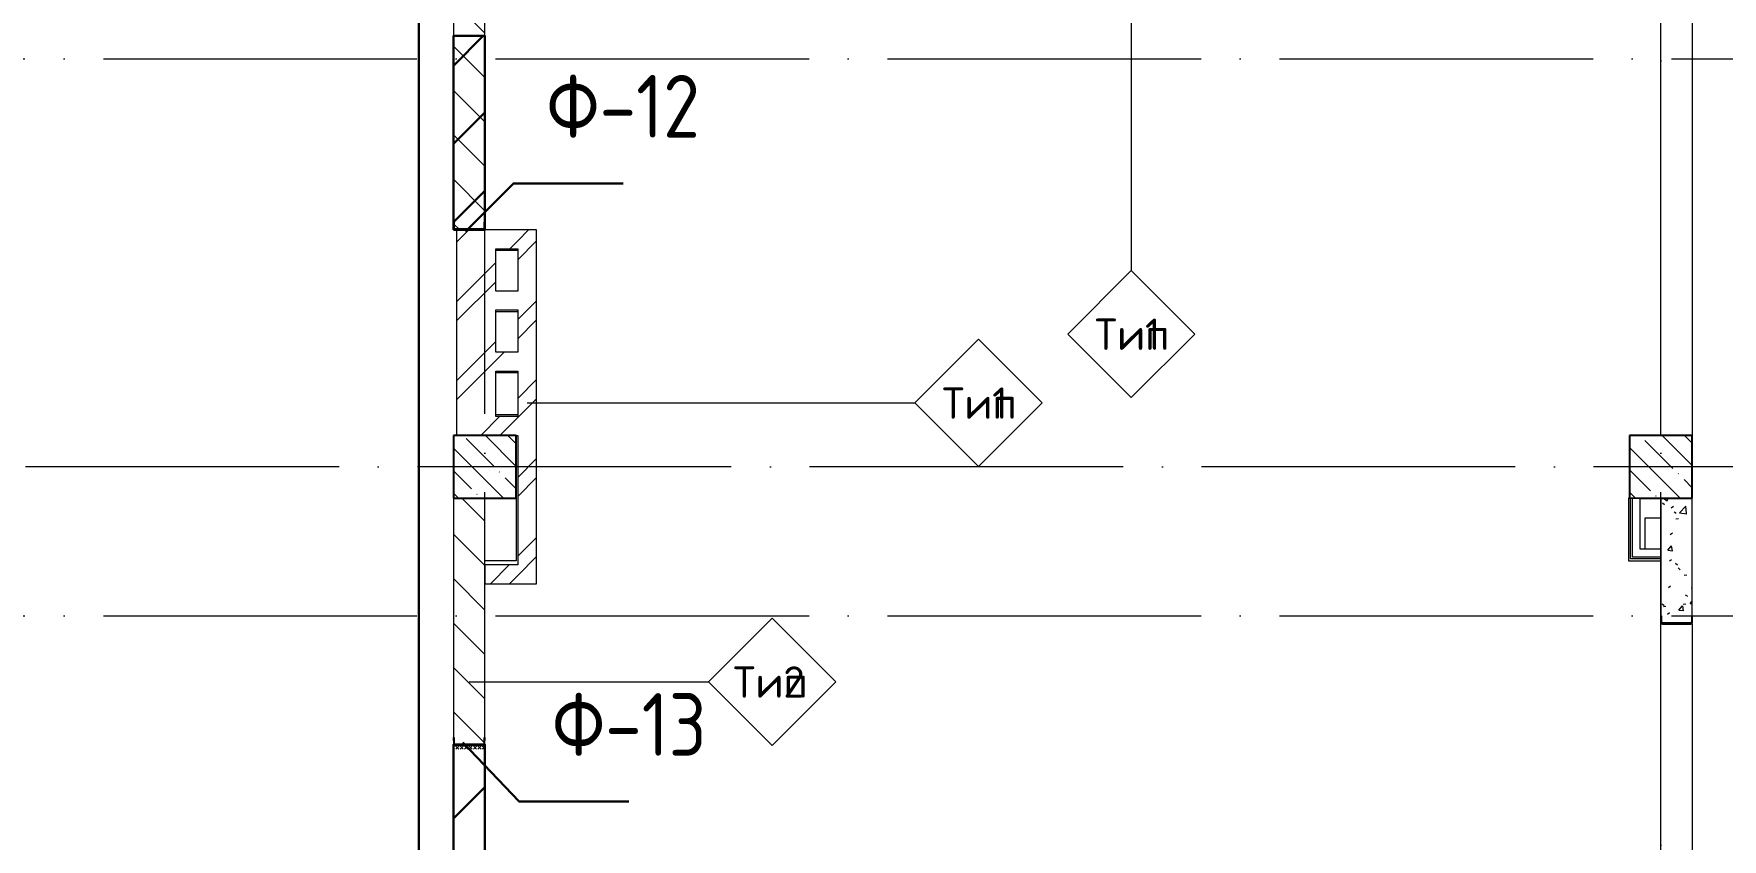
# Model space of a CAD drawing. Header units: millimetres. Extents: x -592259 to 288321, y -552984 to 293768.
# Drawn here: x 171082 to 181850, y -82434 to -77300 of the extents above; entities that cross this region are included whole.
import ezdxf

# ---------------------------------------------------------------- set-up
doc = ezdxf.new("R2010")
doc.units = ezdxf.units.MM
doc.linetypes.add('ADSK_Линия сетки', pattern=[2500, 2000, -250, 0, -250])
for name, color, linetype, lineweight in [('0.1) Блок', 6, 'Continuous', 30), ('2)Фарх готовы', 3, 'Continuous', 30), ('4) Штукатурка', 6, 'Continuous', 30), ('4.6) Швы', 6, 'Continuous', 30), ('A-DOOR-____-OTLN', 250, 'Continuous', 5), ('A-FLOR-____-OTLN', 250, 'Continuous', 9), ('A-WALL-____-IDEN', 250, 'Continuous', 9), ('A-WALL-____-MCUT', 250, 'Continuous', 13), ('A-WALL-____-PATT', 250, 'Continuous', 13), ('A-WALL-FNSH-MCUT', 250, 'Continuous', 13), ('I-WALL-____-OTLN', 250, 'Continuous', 9), ('S-COLS-____-MCUT', 250, 'Continuous', 25), ('S-COLS-____-OTLN', 250, 'Continuous', 9), ('S-GRID-____-OTLN', 250, 'Continuous', 9)]:
    doc.layers.add(name, color=color, linetype=linetype, lineweight=lineweight)
doc.styles.add('GOST Common_1', font='', dxfattribs={"width": 0.9, "height": 250})
doc.styles.add('ISOCPEUR_3', font='isocpeur.ttf', dxfattribs={"height": 250})
doc.styles.get('GOST Common_1').set_extended_font_data('GOST Common')
pattern_1 = [(135, (28708.77, -120984.93), (-141.42136, -141.42136), [])]
pattern_2 = [(45, (28708.77, -120984.93), (-251.4472, 251.4472), []), (45, (28708.77, -120603.93), (-251.4472, 251.4472), [])]

# ---------------------------------------------------------------- blocks, each defined once
blk = doc.blocks.new('Дверь_СКБ_2Ст_Фрамуга2 - Н_ВВ-3_2500x2600h_Учебные помещения_Фрамуга слева-V1-АР1_Кладочный план 2 этажа С2и3')
at = {"layer": 'A-DOOR-____-OTLN'}
h = blk.add_hatch(dxfattribs=at)
h.set_pattern_fill('FP_5', color=256, style=0, pattern_type=2)
h.set_pattern_definition([(45, (-1071.384, 164.685), (-14.1421, 14.1421), []), (135, (-1071.384, 164.685), (-14.1421, -14.1421), [])])
h.paths.add_polyline_path([(-1212, -100), (-1212, 100), (-1237, 99), (-1237, -100)])
h = blk.add_hatch(dxfattribs=at)
h.set_pattern_fill('FP_4', color=256, style=0, pattern_type=2)
h.set_pattern_definition([(135, (1051.41, 164.685), (-14.1421, -14.1421), []), (225, (1051.41, 164.685), (14.1421, -14.1421), [])])
h.paths.add_polyline_path([(1263, -100), (1263, 100), (1238, 100), (1238, -100)])
blk = doc.blocks.new('BSC_Колонна _Прямоугольная - 400x400-V28-АР1_Кладочный план 2 этажа С2и3')
at = {"layer": 'S-COLS-____-OTLN', "lineweight": 5}
h = blk.add_hatch(dxfattribs=at)
h.set_pattern_fill('FP_69', color=256, style=0, pattern_type=2)
h.set_pattern_definition([(135, (-145250, -40925), (-142.56192, -142.56192), []), (135, (-145107.44, -40925), (-142.56192, -142.56192), [252.016, -50.403, 3.353, -47.05])])
h.paths.add_polyline_path([(-200, -200), (200, -200), (200, 200), (-200, 200), (-200, -111)])
at = {"layer": 'S-COLS-____-MCUT'}
for p, q in [((200, 200), (-200, 200)), ((-200, 200), (-200, -200)), ((200, -200), (200, 200)), ((-200, -200), (200, -200))]:
    blk.add_line(p, q, dxfattribs=at)
blk = doc.blocks.new('ADSK_КолоннаНесущая_Швеллер_Гнутый_ГОСТ 8278-83 - 200х50х4_таб_1 2-38569602-АР1_Кладочный план 2 этажа С2и3')
at = {"layer": 'S-COLS-____-MCUT'}
for p, q in [((-10.1, 90), (-10.1, -90)), ((-6.1, -90), (-6.1, 90)), ((39.9, 100), (-0.1, 100)), ((-0.1, 96), (39.9, 96)), ((39.9, 96), (39.9, 100)), ((39.9, -96), (-0.1, -96)), ((-0.1, -100), (39.9, -100)), ((39.9, -100), (39.9, -96))]:
    blk.add_line(p, q, dxfattribs=at)
for centre, radius, start, end in [((-0.1, 90), 10, 90, 180), ((-0.1, 90), 6, 90, 180), ((-0.1, -90), 10, 180, 270), ((-0.1, -90), 6, 180, 270)]:
    blk.add_arc(centre, radius, start, end, dxfattribs=at)
blk = doc.blocks.new('ADSK_КолоннаНесущая_Швеллер_Гнутый_ГОСТ 8278-83 - 200х50х4_таб_1 2-V41-АР1_Кладочный план 2 этажа С2и3')
at = {"layer": 'S-COLS-____-MCUT'}
for p, q in [((-10.1, 90), (-10.1, -90)), ((-6.1, -90), (-6.1, 90)), ((39.9, 100), (-0.1, 100)), ((-0.1, 96), (39.9, 96)), ((39.9, 96), (39.9, 100)), ((39.9, -96), (-0.1, -96)), ((-0.1, -100), (39.9, -100)), ((39.9, -100), (39.9, -96))]:
    blk.add_line(p, q, dxfattribs=at)
for centre, radius, start, end in [((-0.1, 90), 10, 90, 180), ((-0.1, 90), 6, 90, 180), ((-0.1, -90), 10, 180, 270), ((-0.1, -90), 6, 180, 270)]:
    blk.add_arc(centre, radius, start, end, dxfattribs=at)
blk = doc.blocks.new('ADSK_КолоннаНесущая_Швеллер_Гнутый_ГОСТ 8278-83 - 200х50х4_таб_1 2-V42-АР1_Кладочный план 2 этажа С2и3')
at = {"layer": 'S-COLS-____-MCUT'}
for p, q in [((-6, -90), (-6, 90)), ((0, 96), (40, 96)), ((40, 100), (20, 100)), ((40, 96), (40, 100)), ((40, -96), (0, -96)), ((20, -100), (40, -100)), ((40, -100), (40, -96))]:
    blk.add_line(p, q, dxfattribs=at)
for centre, radius, start, end in [((0, 90), 10, 90.3368, 180), ((0, 90), 6, 90, 180), ((0, -90), 10, 180, 270), ((0, -90), 6, 180, 270)]:
    blk.add_arc(centre, radius, start, end, dxfattribs=at)
blk = doc.blocks.new('ADSK_Марка_Стена - Типоразмер_ADSK_Марка-30564887-АР1_Кладочный план 2 этажа С2и3')
at = {"layer": 'A-WALL-____-IDEN'}
for p, q in [((-0.16, 4.37), (-4.21, 0.31)), ((3.9, 0.31), (-0.16, 4.37)), ((-4.21, 0.31), (-0.16, -3.74)), ((-0.16, -3.74), (3.9, 0.31))]:
    blk.add_line(p, q, dxfattribs=at)

msp = doc.modelspace()

# ---------------------------------------------------------------- hatches: boundary and pattern name
at = {"layer": '0.1) Блок'}
h = msp.add_hatch(dxfattribs=at)
h.set_pattern_fill('ANSI31', color=256, scale=111)
h.set_pattern_definition([(45, (16421.2, -131670.93), (-249.2021, 249.2021), [])])
h.paths.add_polyline_path([(173759.091, -78549.9336), (173959.1129, -78549.9336), (173958.7942, -77313.1994), (173758.7722, -77313.1994)])
h = msp.add_hatch(dxfattribs=at)
h.set_pattern_fill('ANSI31', color=256, scale=111)
h.set_pattern_definition([(45, (16421.18, -137465.88), (-249.2021, 249.2021), [])])
h.paths.add_polyline_path([(173759.0692, -84344.876), (173959.0912, -84344.876), (173958.7724, -81830.9347), (173758.7505, -81830.9347)])
at = {"layer": 'A-WALL-____-PATT', "lineweight": 15}
h = msp.add_hatch(dxfattribs=at)
h.set_pattern_fill('FP_1', color=256, style=0, pattern_type=2)
h.set_pattern_definition(pattern_1)
h.paths.add_polyline_path([(173778.7503, -78549.9336), (173958.7722, -78549.9336), (173958.7722, -76119.9347), (173758.7722, -76119.9347), (173758.7722, -78549.9336)])
h = msp.add_hatch(dxfattribs=at)
h.set_pattern_fill('FP_12', color=256, style=0, pattern_type=2)
h.set_pattern_definition(pattern_2)
h.paths.add_polyline_path([(174168.7722, -78669.9336), (174168.7722, -78549.9336), (173778.7503, -78549.9336), (173778.7503, -78669.9336), (174028.7503, -78669.9336)])
h = msp.add_hatch(dxfattribs=at)
h.set_pattern_fill('FP_12', color=256, style=0, pattern_type=2)
h.set_pattern_definition(pattern_2)
h.paths.add_polyline_path([(174168.7722, -80804.9347), (174288.7722, -80804.9347), (174288.7722, -78549.9336), (174168.7722, -78549.9336), (174168.7722, -80684.9347)])
h = msp.add_hatch(dxfattribs=at)
h.set_pattern_fill('FP_12', color=256, style=0, pattern_type=2)
h.set_pattern_definition(pattern_2)
h.paths.add_polyline_path([(173778.7503, -79739.9342), (174028.7503, -79739.9342), (174028.7503, -78669.9336), (173778.7503, -78669.9336), (173778.7503, -79162.8399)])
h = msp.add_hatch(dxfattribs=at)
h.set_pattern_fill('FP_12', color=256, style=0, pattern_type=2)
h.set_pattern_definition(pattern_2)
h.paths.add_polyline_path([(174168.7722, -79449.9342), (174168.7722, -79329.9342), (174028.7503, -79329.9342), (174028.7503, -79449.9342)])
h = msp.add_hatch(dxfattribs=at)
h.set_pattern_fill('FP_12', color=256, style=0, pattern_type=2)
h.set_pattern_definition(pattern_2)
h.paths.add_polyline_path([(173778.7503, -79859.9342), (174168.7722, -79859.9342), (174168.7722, -79739.9342), (173778.7503, -79739.9342)])
h = msp.add_hatch(dxfattribs=at)
h.set_pattern_fill('FP_1', color=256, style=0, pattern_type=2)
h.set_pattern_definition(pattern_1)
h.paths.add_polyline_path([(173758.7722, -84759.9342), (173958.7722, -84759.9342), (173958.7722, -84334.9347), (173758.7722, -84334.9347), (173758.7722, -84364.9347)])
h.paths.add_polyline_path([(173958.7722, -81834.9347), (173958.7722, -80259.9342), (173758.7722, -80259.9342), (173758.7722, -81834.9347)])
h = msp.add_hatch(dxfattribs=at)
h.set_pattern_fill('FP_83', color=256, style=0, pattern_type=2)
h.set_pattern_definition([(50, (28708.77, -120984.93), (364.36793, -31.8783), [38.1, -419.1]), (355, (28708.77, -120984.93), (-70.48585, 382.1133), [30.48, -335.28]), (100.451, (28739.14, -120987.6), (293.885, 350.2334), [32.38, -356.18]), (46.184, (28708.77, -120883.33), (542.1585, -84.0858), [57.15, -628.65]), (96.636, (28753.95, -120890.34), (474.8049, 494.8554), [48.57, -534.27]), (351.184, (28708.8, -120883.33), (474.8102, 494.85), [45.72, -502.92]), (21, (28759.57, -120908.73), (303.22847, -204.53046), [38.1, -419.1]), (326, (28759.57, -120908.73), (123.6039, 368.376), [30.48, -335.28]), (71.451, (28784.84, -120925.78), (426.8341, 163.8427), [32.38, -356.18]), (37.5, (28708.77, -120984.93), (6.17665, 169.11015), [16.764, -314.452, 16.764, -323.596, -336.55]), (37.5, (28708.77, -120984.93), (6.17665, 169.11015), [-671.576, 16.764, -319.786]), (7.5, (28708.77, -120984.93), (133.63888, 200.3615), [16.764, -177.292, 16.764, -306.832, -128.27]), (7.5, (28708.77, -120984.93), (133.63888, 200.3615), [-517.652, 16.764, -111.506]), (327.5, (28595.49, -120984.93), (271.18182, -11.45836), [16.764, -110.236, 16.764, -379.476, -525.78]), (327.5, (28595.49, -120984.93), (271.18182, -11.45836), [-523.24, 16.764, -509.016]), (317.5, (28544.7, -120984.93), (296.2585, 50.85285), [16.764, -148.336, 16.764, -246.38, -373.38]), (317.5, (28544.7, -120984.93), (296.2585, 50.85285), [-428.244, 16.764, -356.616])])
h.paths.add_polyline_path([(181458.7503, -84759.9342), (181658.7503, -84759.9342), (181658.7503, -84359.9347), (181458.7503, -84359.9347)])
h.paths.add_polyline_path([(181658.7503, -81059.9347), (181658.7503, -80259.9342), (181458.7503, -80259.9342), (181458.7503, -81059.9347)])
h = msp.add_hatch(dxfattribs=at)
h.set_pattern_fill('FP_12', color=256, style=0, pattern_type=2)
h.set_pattern_definition(pattern_2)
h.paths.add_polyline_path([(174168.7722, -80804.9347), (174168.7722, -80684.9347), (173958.7722, -80684.9347), (173958.7722, -80804.9347)])
at = {"layer": 'S-COLS-____-OTLN', "lineweight": 5}
h = msp.add_hatch(dxfattribs=at)
h.set_pattern_fill('FP_40', color=256, style=0, pattern_type=2)
h.set_pattern_definition([(135, (28708.77, -120984.93), (-142.5612, -142.5612), []), (135, (28851.33, -120984.93), (-142.5612, -142.5612), [252.016, -50.403, 3.353, -47.05])])
h.paths.add_polyline_path([(181276.7722, -80259.9342), (181658.7722, -80259.9342), (181658.7722, -79859.9342), (181258.7722, -79859.9342), (181258.7722, -80259.9342), (181264.2722, -80259.9342)])

# ---------------------------------------------------------------- linework, layer by layer
at = {"layer": '0.1) Блок'}
for points in [[(173759.091, -78549.9336), (173959.1129, -78549.9336), (173958.7942, -77313.1994), (173758.7722, -77313.1994)], [(173759.0692, -84344.876), (173959.0912, -84344.876), (173958.7724, -81830.9347), (173758.7505, -81830.9347)]]:
    msp.add_lwpolyline(points, close=True, dxfattribs=at)
at = {"layer": '2)Фарх готовы'}
for points in [[(173835.0055, -78559.7028), (174140.8156, -78253.7793), (174840.8156, -78253.7793)], [(173817.7419, -81816.7728), (174176.5183, -82194.0529), (174876.5183, -82194.0529)]]:
    msp.add_lwpolyline(points, dxfattribs=at)
at = {"layer": '4) Штукатурка'}
msp.add_line((173536.9254, -62409.9342), (173536.9254, -120666.6198), dxfattribs=at)
at = {"layer": '4.6) Швы'}
msp.add_lwpolyline([(173536.9254, -80758.6255), (173536.9254, -79617.4363)], dxfattribs=at)
at = {"layer": 'A-FLOR-____-OTLN'}
for p, q in [((174028.7503, -78678.9342), (174168.7503, -78678.9342)), ((174028.7503, -79068.9353), (174168.729, -79068.9353)), ((174028.7503, -79458.9353), (174168.729, -79458.9353)), ((174168.729, -79728.9353), (174028.7503, -79728.9353)), ((173958.9375, -80659.9347), (173958.9375, -80259.9342)), ((174158.7503, -80259.9342), (174158.7503, -80659.9347)), ((181358.7503, -80584.8142), (181358.7503, -80384.8142)), ((181358.7503, -80384.8142), (181458.7503, -80384.8142)), ((174158.7503, -80659.9347), (173958.9375, -80659.9347))]:
    msp.add_line(p, q, dxfattribs=at)
at = {"layer": 'A-WALL-____-IDEN'}
for p, q in [((178080.9809, -76024.9347), (178080.9809, -78807.576)), ((174228.7722, -79652.1855), (176701.3523, -79652.1855)), ((173858.7722, -81430.0224), (175384.9368, -81430.0224))]:
    msp.add_line(p, q, dxfattribs=at)
at = {"layer": 'A-WALL-____-MCUT', "color": 7, "lineweight": 15}
for p, q in [((173758.7722, -75439.9352), (173758.7722, -78549.9336)), ((173958.7722, -78549.9336), (173958.7722, -76639.9347)), ((173758.7722, -78549.9336), (173778.7503, -78549.9336)), ((173778.7503, -78549.9336), (173778.7503, -79859.9342)), ((174288.7722, -78549.9336), (173958.7722, -78549.9336)), ((174288.7722, -80804.9347), (174288.7722, -78549.9336)), ((174028.7503, -78939.9342), (174028.7503, -78669.9336)), ((174028.7503, -78669.9336), (174168.7722, -78669.9336)), ((174168.7722, -78669.9336), (174168.7722, -78939.9342)), ((174168.7722, -78939.9342), (174028.7503, -78939.9342)), ((174028.7503, -79329.9342), (174028.7503, -79059.9342)), ((174028.7503, -79059.9342), (174168.7722, -79059.9342)), ((174168.7722, -79059.9342), (174168.7722, -79329.9342)), ((174168.7722, -79329.9342), (174028.7503, -79329.9342)), ((174028.7503, -79739.9342), (174028.7503, -79449.9342)), ((174028.7503, -79449.9342), (174168.7722, -79449.9342)), ((174168.7722, -79449.9342), (174168.7722, -79739.9342)), ((174168.7722, -79739.9342), (174028.7503, -79739.9342)), ((174158.7722, -79859.9342), (174168.7722, -79859.9342)), ((174168.7722, -79859.9342), (174168.7722, -80684.9347)), ((173758.7722, -80259.9342), (173758.7722, -81804.9347)), ((173958.7722, -80684.9347), (173958.7722, -80259.9342)), ((181458.7503, -80259.9342), (181458.7503, -81059.9347)), ((181658.7503, -80259.9342), (181458.7503, -80259.9342)), ((181658.7503, -81059.9347), (181658.7503, -80259.9342)), ((174168.7722, -80684.9347), (173958.7722, -80684.9347)), ((173958.7722, -80804.9347), (174288.7722, -80804.9347)), ((173958.7722, -81804.9347), (173958.7722, -80804.9347)), ((181458.7503, -81059.9347), (181658.7503, -81059.9347))]:
    msp.add_line(p, q, dxfattribs=at)
at = {"layer": 'A-WALL-____-MCUT', "lineweight": 15}
for p, q in [((173778.7503, -78549.9336), (173958.7722, -78549.9336)), ((173958.7722, -80684.9347), (173958.7722, -80804.9347))]:
    msp.add_line(p, q, dxfattribs=at)
at = {"layer": 'A-WALL-____-MCUT', "color": 42, "lineweight": 15}
for p, q in [((181326.7722, -80259.9342), (181258.7722, -80259.9342)), ((181264.2722, -80647.3142), (181264.2722, -80259.9342)), ((181458.7732, -80647.3142), (181264.2722, -80647.3142))]:
    msp.add_line(p, q, dxfattribs=at)
at = {"layer": 'A-WALL-____-MCUT', "color": 30, "lineweight": 15}
for p, q in [((181276.7722, -80634.8142), (181276.7722, -80259.9342)), ((181326.7722, -80584.8142), (181326.7722, -80259.9342)), ((181458.7732, -80634.8142), (181276.7722, -80634.8142)), ((181458.7732, -80584.8142), (181326.7722, -80584.8142)), ((181458.7732, -80634.8142), (181458.7732, -80584.8142))]:
    msp.add_line(p, q, dxfattribs=at)
at = {"layer": 'A-WALL-FNSH-MCUT', "lineweight": 15}
for p, q in [((181251.7722, -80259.9342), (181251.7722, -80659.8142)), ((181258.7722, -80259.9342), (181251.7722, -80259.9342)), ((181458.7732, -80659.8142), (181458.7732, -80634.8142)), ((181251.7722, -80659.8142), (181458.7732, -80659.8142))]:
    msp.add_line(p, q, dxfattribs=at)
at = {"layer": 'I-WALL-____-OTLN', "lineweight": 15}
for p, q in [((181458.7503, -79859.9342), (181458.7503, -76559.9342)), ((181658.7503, -76559.9342), (181658.7503, -79859.9342)), ((181458.7503, -84359.9347), (181458.7503, -81059.9347)), ((181658.7503, -81059.9347), (181658.7503, -84359.9347))]:
    msp.add_line(p, q, dxfattribs=at)
at = {"layer": 'S-COLS-____-MCUT'}
for p, q in [((181658.7722, -79859.9342), (181258.7722, -79859.9342)), ((181258.7722, -79859.9342), (181258.7722, -80259.9342)), ((181658.7722, -80259.9342), (181658.7722, -79859.9342)), ((181326.7722, -80259.9342), (181658.7722, -80259.9342))]:
    msp.add_line(p, q, dxfattribs=at)
at = {"layer": 'S-COLS-____-OTLN'}
for p, q in [((181258.7722, -80259.9342), (181264.2722, -80259.9342)), ((181264.2722, -80259.9342), (181276.7722, -80259.9342)), ((181276.7722, -80259.9342), (181326.7722, -80259.9342))]:
    msp.add_line(p, q, dxfattribs=at)
at = {"layer": 'S-GRID-____-OTLN', "linetype": 'ADSK_Линия сетки'}
for p, q in [((173958.7722, -124723.7741), (173958.7722, -59782.9296)), ((181458.7722, -124723.7741), (181458.7722, -59782.9296)), ((94022.7944, -77459.9342), (185529.6518, -77459.9342)), ((185529.6518, -80059.9342), (128028.7722, -80059.9342)), ((94022.7944, -81009.9342), (185529.6518, -81009.9342))]:
    msp.add_line(p, q, dxfattribs=at)

# ---------------------------------------------------------------- block references
at = {"layer": 'A-DOOR-____-OTLN', "color": 255, "rotation": 89.99999999999993}
msp.add_blockref('Дверь_СКБ_2Ст_Фрамуга2 - Н_ВВ-3_2500x2600h_Учебные помещения_Фрамуга слева-V1-АР1_Кладочный план 2 этажа С2и3', (173858.7722, -83097.4347), dxfattribs=at)
at = {"layer": 'A-WALL-____-IDEN', "xscale": 99.99999999999993, "yscale": 99.99999999999993, "zscale": 99.99999999999993}
for p in [(178096.6059, -79244.5429), (177122.6942, -79683.4355), (175806.2787, -81461.2724)]:
    msp.add_blockref('ADSK_Марка_Стена - Типоразмер_ADSK_Марка-30564887-АР1_Кладочный план 2 этажа С2и3', p, dxfattribs=at)
at = {"layer": 'S-COLS-____-OTLN'}
for name, p, rotation in [('ADSK_КолоннаНесущая_Швеллер_Гнутый_ГОСТ 8278-83 - 200х50х4_таб_1 2-V41-АР1_Кладочный план 2 этажа С2и3', (173858.7503, -78539.8342), 90.00000000000044), ('ADSK_КолоннаНесущая_Швеллер_Гнутый_ГОСТ 8278-83 - 200х50х4_таб_1 2-38569602-АР1_Кладочный план 2 этажа С2и3', (181558.7503, -81049.8347), 89.99999999996523), ('ADSK_КолоннаНесущая_Швеллер_Гнутый_ГОСТ 8278-83 - 200х50х4_таб_1 2-V42-АР1_Кладочный план 2 этажа С2и3', (173858.7503, -81824.8347), 90.00000000000044)]:
    msp.add_blockref(name, p, dxfattribs=dict(at, rotation=rotation))
msp.add_blockref('BSC_Колонна _Прямоугольная - 400x400-V28-АР1_Кладочный план 2 этажа С2и3', (173958.7722, -80059.9342), dxfattribs=at)

# ---------------------------------------------------------------- texts
at = {"layer": '2)Фарх готовы', "char_height": 400, "width": 526.708687, "attachment_point": 1, "style": 'GOST Common_1'}
for s, insert in [('Ф-12', (174351.2636, -77562.0243)), ('Ф-13', (174386.9663, -81502.2979))]:
    msp.add_mtext(s, dxfattribs=dict(at, insert=insert))
at = {"layer": 'A-WALL-____-IDEN', "char_height": 200, "attachment_point": 1, "style": 'ISOCPEUR_3'}
for s, insert, width in [('Тип', (177848.325, -79114.8743), 387.215062), (' 1', (178167.8094, -79114.8743), 190.801625), ('Тип', (176874.4133, -79553.7669), 387.215062), (' 1', (177193.8977, -79553.7669), 190.801625), ('Тип', (175541.8978, -81331.6037), 387.215062), (' 2', (175861.3822, -81331.6037), 230.084312)]:
    msp.add_mtext(s, dxfattribs=dict(at, insert=insert, width=width))

doc.saveas('drawing.dxf')
